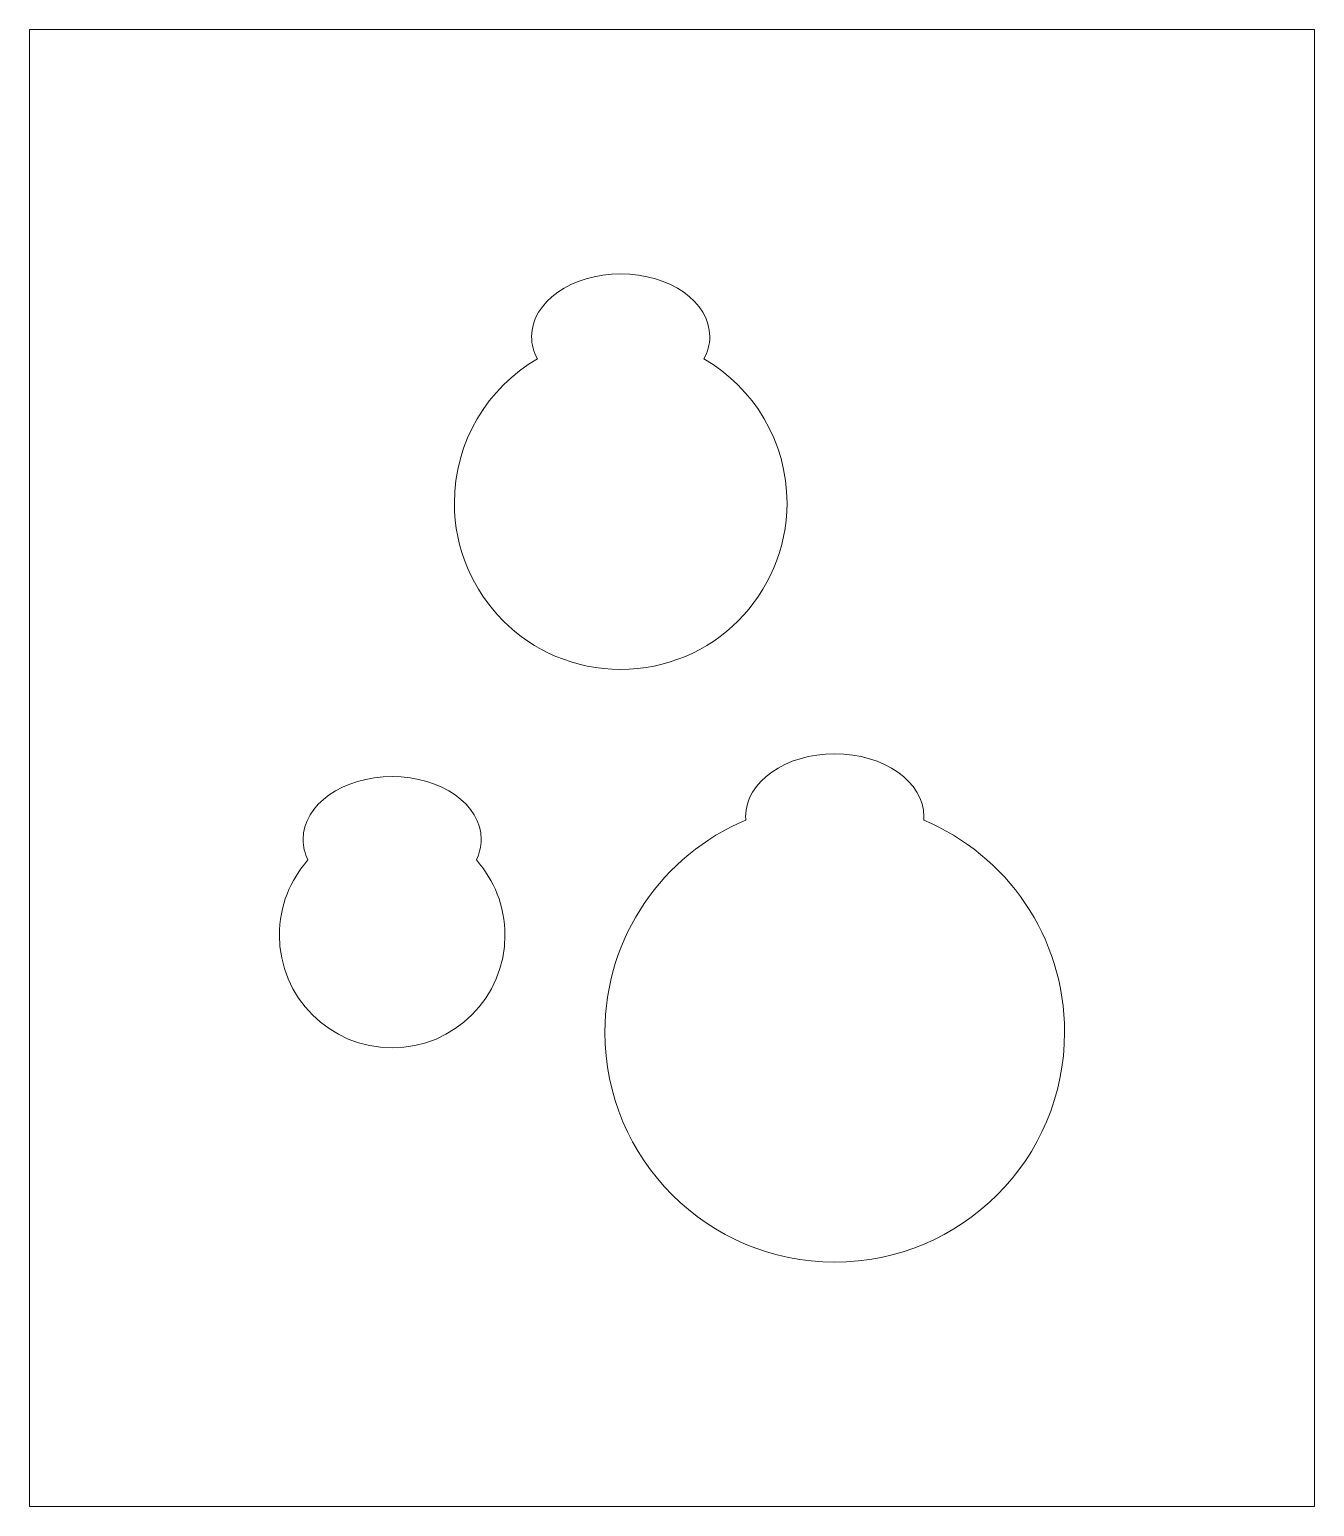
# Model space of a CAD drawing. Header units: inches. Extents: x -11.7 to 8.2, y -5.1 to 5.9.
# Drawn here: x -11.64 to -7.14, y -5.12 to 0.05 of the extents above; entities that cross this region are included whole.
import ezdxf

# ---------------------------------------------------------------- set-up
doc = ezdxf.new("R2010")
doc.units = ezdxf.units.IN
doc.header["$MEASUREMENT"] = 0
doc.layers.add('Layer 1', color=7, linetype='Continuous')

msp = doc.modelspace()

# ---------------------------------------------------------------- linework, layer by layer
at = {"layer": 'Layer 1', "color": 5, "lineweight": 9}
msp.add_lwpolyline([(-11.6413, -5.1208), (-7.1413, -5.1208), (-7.1413, 0.0492), (-11.6413, 0.0492), (-11.6413, -5.1208)], close=True, dxfattribs=at)
at = {"layer": 'Layer 1', "color": 250, "lineweight": 9}
for points in [[(-9.8627, -1.104), (-9.8758, -1.0797), (-9.883, -1.0533), (-9.883, -1.0258), (-9.883, -1.0258), (-9.883, -0.9045), (-9.7433, -0.8061), (-9.571, -0.8061), (-9.571, -0.8061), (-9.3987, -0.8061), (-9.259, -0.9045), (-9.259, -1.0258), (-9.259, -1.0258), (-9.259, -1.0533), (-9.2662, -1.0797), (-9.2793, -1.104)], [(-9.2793, -1.104), (-9.1055, -1.2048), (-8.9885, -1.3929), (-8.9885, -1.6083), (-8.9885, -1.6083), (-8.9885, -1.9299), (-9.2494, -2.1908), (-9.571, -2.1908), (-9.571, -2.1908), (-9.8926, -2.1908), (-10.1535, -1.9299), (-10.1535, -1.6083), (-10.1535, -1.6083), (-10.1535, -1.3929), (-10.0365, -1.2048), (-9.8627, -1.104)], [(-9.1329, -2.7181), (-9.1332, -2.714), (-9.1334, -2.7098), (-9.1334, -2.7056), (-9.1334, -2.7056), (-9.1334, -2.5843), (-8.9936, -2.4859), (-8.8213, -2.4859), (-8.8213, -2.4859), (-8.649, -2.4859), (-8.5093, -2.5843), (-8.5093, -2.7056), (-8.5093, -2.7056), (-8.5093, -2.7098), (-8.5095, -2.714), (-8.5098, -2.7181)], [(-10.6661, -2.8577), (-10.6773, -2.8351), (-10.6834, -2.8109), (-10.6834, -2.7856), (-10.6834, -2.7856), (-10.6834, -2.6643), (-10.5436, -2.5659), (-10.3713, -2.5659), (-10.3713, -2.5659), (-10.199, -2.5659), (-10.0593, -2.6643), (-10.0593, -2.7856), (-10.0593, -2.7856), (-10.0593, -2.8109), (-10.0654, -2.8351), (-10.0765, -2.8577)], [(-8.5098, -2.7181), (-8.2199, -2.8399), (-8.0163, -3.1265), (-8.0163, -3.4606), (-8.0163, -3.4606), (-8.0163, -3.9051), (-8.3768, -4.2656), (-8.8213, -4.2656), (-8.8213, -4.2656), (-9.2658, -4.2656), (-9.6263, -3.9051), (-9.6263, -3.4606), (-9.6263, -3.4606), (-9.6263, -3.1265), (-9.4227, -2.8399), (-9.1329, -2.7181)], [(-10.0765, -2.8577), (-10.0142, -2.9276), (-9.9763, -3.0197), (-9.9763, -3.1206), (-9.9763, -3.1206), (-9.9763, -3.3387), (-10.1532, -3.5156), (-10.3713, -3.5156), (-10.3713, -3.5156), (-10.5894, -3.5156), (-10.7663, -3.3387), (-10.7663, -3.1206), (-10.7663, -3.1206), (-10.7663, -3.0197), (-10.7284, -2.9276), (-10.6661, -2.8577)]]:
    msp.add_open_spline(points, degree=3, knots=[0, 0, 0, 0, 0.25, 0.25, 0.25, 0.25, 0.5, 0.5, 0.5, 0.5, 0.75, 0.75, 0.75, 0.75, 1, 1, 1, 1], dxfattribs=at)

doc.saveas('drawing.dxf')
